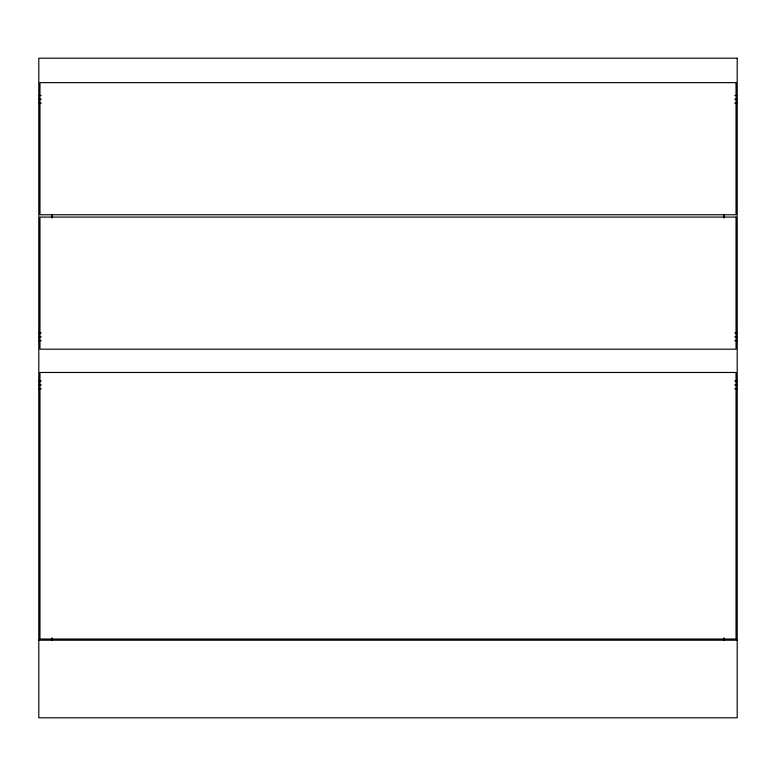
<?xml version="1.0" encoding="UTF-8"?>
<svg xmlns="http://www.w3.org/2000/svg" width="776" height="776" viewBox="0 0 776 776"><rect width="100%" height="100%" fill="white"/><g stroke="black" fill="none" stroke-linecap="round" stroke-linejoin="round"><path stroke-width="1.16" d="M38.8 95.448L41.225 95.448M734.775 95.448L737.2 95.448M38.8 99.328L41.225 99.328M734.775 99.328L737.2 99.328M38.8 103.208L41.225 103.208M734.775 103.208L737.2 103.208M38.8 332.904L41.225 332.904M734.775 332.904L737.2 332.904M38.8 336.784L41.225 336.784M734.775 336.784L737.2 336.784M38.8 340.664L41.225 340.664M734.775 340.664L737.2 340.664M38.8 381.016L41.225 381.016M734.775 381.016L737.2 381.016M38.8 384.896L41.225 384.896M734.775 384.896L737.2 384.896M38.8 388.776L41.225 388.776M734.775 388.776L737.2 388.776M38.8 640.2L737.2 640.2M724.008 214.428L724.008 218.056M724.008 637.785L724.008 640.2M51.992 214.428L51.992 218.056M51.992 637.785L51.992 640.2M737.2 58.2L38.8 58.2L38.8 717.8L737.2 717.8L737.2 58.2M736.036 82.644L39.964 82.644L39.964 214.758L736.036 214.758L736.036 82.644M736.036 217.086L39.964 217.086L39.964 349.2L736.036 349.2L736.036 217.086M736.036 372.48L39.964 372.48L39.964 639.036L736.036 639.036L736.036 372.48"/></g></svg>
